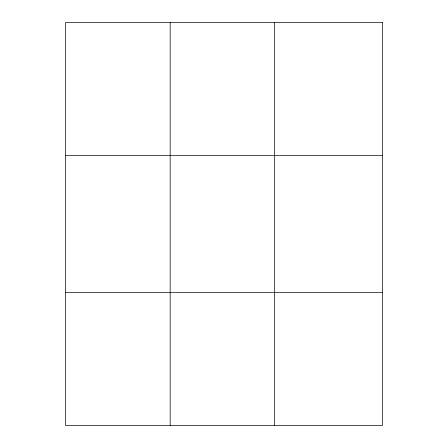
<?xml version="1.0" encoding="UTF-8"?>
<svg xmlns="http://www.w3.org/2000/svg" width="448" height="448" viewBox="0 0 448 448"><rect width="100%" height="100%" fill="white"/><g stroke="black" fill="none" stroke-linecap="round" stroke-linejoin="round"><path stroke-width="0.67" d="M170.162 425.6L170.162 22.4M274.669 425.6L274.669 22.4M65.66 155.456L382.34 155.456M65.66 292.544L382.34 292.544M382.34 22.4L65.66 22.4L65.66 425.6L382.34 425.6L382.34 22.4"/></g></svg>
